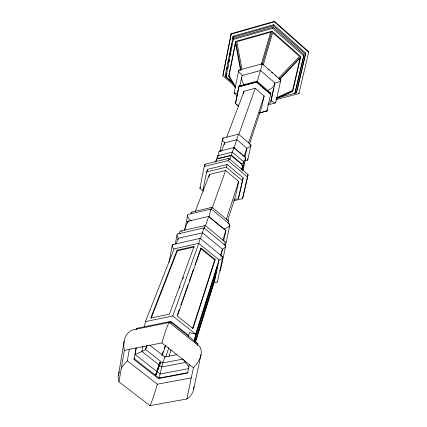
<?xml version="1.0" encoding="UTF-8"?>
<svg xmlns="http://www.w3.org/2000/svg" width="427" height="427" viewBox="0 0 427 427"><rect width="100%" height="100%" fill="white"/><g stroke="black" fill="none" stroke-linecap="round" stroke-linejoin="round"><path stroke-width="0.64" d="M200.199 238.752L200.178 238.362L172.94 244.538M238.522 134.622L238.517 134.174L223.262 138.06M212.064 207.821L212.064 207.33L191.814 212.091M256.894 81.632L256.883 81.183L239.328 85.902M262.237 64.344L262.269 63.783L239.109 70.108M118.391 375.472L124.177 341.237M118.978 381.813L124.332 350.343A36.274 21.686 49.4 0 1 132.664 329.916L169.241 322.46L199.82 346.74A36.482 18.868 -25.6 0 1 193.431 367.738L186.796 399.005L149.909 405.65L118.978 381.813A36.396 18.655 -26 0 1 119.427 371.917M232.224 152.813L232.304 152.108L217.845 155.722M121.3 368.239A36.396 18.655 -26 0 1 127.315 360.868L129.322 349.265M136.368 329.649L136.592 328.363L169.999 321.547L197.914 343.719L197.642 345M136.096 347.984L134.051 359.561L158.422 378.536L187.592 373.054L189.332 364.738M188.777 368.597L160.114 374.015L135.108 354.511L136.245 348.053M144.481 326.81L145.41 321.616L174.099 248.888A3.309 1.724 46.2 0 1 172.188 245.936A3.309 1.724 46.2 0 1 173.479 244.511M142.869 346.382L141.945 351.496L135.108 354.511M146.344 345.656L145.628 349.58L141.945 351.496L161.758 366.985L185.499 362.448L188.937 366.878M169.023 262.498L172.262 245.119M175.353 243.732L176.954 235.218M178.016 239.638L178.262 238.33A4.403 2.252 46.1 0 1 178.417 233.831M184.912 229.32L187.661 215.005M160.371 362.598L155.791 374.853L159.853 362.464L160.322 362.833L155.791 374.853L159.853 362.464M187.501 223.22L187.875 221.287L208.771 216.425L225.856 230.543L223.652 240.839M203.439 191.28L199.921 188.36L204.191 166.525L205.109 164.224L228.861 158.326L248.082 174.552L242.573 198.672L233.654 200.775M204.859 165.505L205.109 164.224M234.871 86.105L222.825 75.712L231.199 33.674L274.524 21.35L308.796 51.752L298.9 93.614L275.746 99.678M223.198 74.506L231.199 33.674M233.105 82.982L225.098 76.07L233.233 36.172L273.728 24.691L305.764 53.081L296.397 92.851L277.609 97.783M226.732 69.142L226.983 67.85M228.007 62.678L228.642 59.444M229.278 56.215L229.918 52.98M230.174 51.688L231.194 46.516M231.445 45.225L231.701 43.933M232.72 38.761L233.233 36.172M233.964 199.66L238.378 198.619L243.144 177.92L227.233 164.512L207.575 169.359L206.551 171.985L202.985 190.058L203.396 188.985M207.196 171.291L207.575 169.359M232.923 83.041L225.926 76.993L233.35 39.417L233.9 38.2L273.05 27.125L304.029 54.555L294.934 93.241L304.029 54.555M226.737 74.399L226.993 73.108M228.018 67.936L228.274 66.644M229.294 61.472L229.55 60.18M230.575 55.008L230.831 53.717M233.644 39.492L233.9 38.2M235.389 88.005L228.701 76.241L235.629 41.408L271.999 31.155L300.789 56.615L292.719 91.303L276.712 98.552M208.952 176.992L209.465 174.419L225.611 170.464L238.682 181.459L235.507 196.217L227.639 220.626M216.19 161.022L216.574 159.111L231.103 155.492L242.83 165.409L241.869 169.866M216.793 159.26L217.444 156.015M220.017 151.323L222.59 138.62M234.129 93.017L238.656 70.759M224.175 144.78L224.565 142.858A4.617 1.964 45 0 1 223.817 138.033M238.453 106.136L235.464 103.569L238.896 86.708A4.27 1.639 44.5 0 1 240.582 86.008M239.835 86.051L241.693 77.009M188.515 336.818L189.38 332.606L195.619 334.165L219.062 259.926A3.32 1.511 -22.2 0 0 222.451 257.972A3.32 1.511 -22.2 0 0 221.629 256.317M185.766 361.178L185.499 362.448L183.567 359.523M243.523 93.764L244.041 91.261L255.229 88.277L264.142 96.006L261.82 106.617L249.651 143.755M194.13 341.269L195.619 334.165L172.791 315.991L145.41 321.616M194.386 341.445L195.726 335.062L217.626 265.589L214.429 280.55L195.16 342.128M194.584 341.296L213.719 280.379L215.934 269.971M195.523 342.139L214.423 281.639L219.062 259.926L198.774 243.326L174.099 248.888M220.93 256.312L222.467 249.154A4.414 1.975 -22 0 0 224.522 245.039M241.463 165.116L241.73 163.877A2.172 0.833 -20.6 0 0 243.929 162.676A2.172 0.833 -20.6 0 0 243.342 161.812M193.719 388.666L201.064 354.533M217.45 281.847L222.697 257.492M229.838 225.269L225.365 246.032A4.494 2.199 47.1 0 0 225.419 245.135M220.503 270.077L225.589 246.502M244.975 157.136L246.907 148.201A4.622 1.719 -20.4 0 0 250.676 145.869A4.622 1.719 -20.4 0 0 249.806 144.235M242.403 170.17L244.079 162.404M242.995 170.56L245.573 158.652M241.404 164.859L241.73 163.877L231.45 155.188L232.261 152.151L243.966 161.988M238.378 198.619L243.144 177.92M247.761 159.97L250.932 145.388M242.573 198.672L248.082 174.552M259.408 112.952L266.907 111.009L270.686 94.202A4.275 1.43 -19.7 0 0 269.88 92.915M268.684 103.564A17.534 6.576 44.8 0 0 271.033 100.009L273.707 88.015M274.406 84.861L274.689 83.596M270.91 101.519L274.796 84.108M275.767 102.432L280.779 80.201M296.397 92.851L305.764 53.081M133.704 358.312L159.074 378.071L162.735 362.977L164.833 356.967L176.911 354.623M298.9 93.614L299.049 93.038M308.796 51.752L308.657 52.291L274.342 21.852L230.964 34.187M204.154 228.338L205.125 225.403L225.162 241.917M263.224 65.021L272.645 32.623L299.492 56.353L278.452 78.333M262.306 64.37L271.999 31.155M211.413 209.15L212.064 207.33L228.589 221.037M261.228 64.552L270.713 32.174L236.804 41.723L241.938 69.137M238.901 86.82L256.552 82.08L256.883 81.183M197.445 345.235L197.914 343.719L196.094 342.918M220.551 255.213L222.467 249.154L202.542 232.79L178.262 238.33L175.919 244.265M222.707 240.38L225.856 230.543L210.079 217.77M192.614 328.507L214.717 260L215.192 259.563L201.192 248.119L200.722 248.562L194.995 264.857M215.192 259.563L192.956 328.582L177.328 316.124L201.192 248.119M226.299 219.553L238.682 181.459M241.442 169.658L242.83 165.409M248.61 143.034L264.142 96.006M168.964 356.161L171.126 349.868M165.719 356.903L168.975 347.519M160.136 362.411L155.791 374.853L160.322 362.833M179.356 309.367L177.37 315.009L177.883 314.539M180.899 304.979L181.998 301.846M182.441 300.592L187.944 284.921M189.268 281.158L193.452 269.25M162.025 354.794L163.13 351.667M164.235 348.539L165.34 345.411M165.607 345.598L162.297 354.981L161.801 355.424M206.551 171.985L226.299 167.128L227.233 164.512M205.328 226.07L208.771 216.425L209.059 216.927A4.553 0.288 -76.3 0 1 210.41 211.071A4.553 0.288 -76.3 0 1 211.189 209.417M171.227 323.074L171.643 321.905L188.782 335.526M212.278 207.901L225.611 170.464M229.614 159.671L231.103 155.492M232.4 152.258A8.673 0.48 -76.5 0 1 234.023 147.95L238.517 134.174L250.782 144.63M238.762 134.617L255.229 88.277M169.471 323.025L169.999 321.547M204.191 166.525L228.045 160.616L228.861 158.326M172.791 315.991L198.774 243.326L200.178 238.362L222.558 256.712M200.423 238.714L202.542 232.79A4.441 0.288 -76.2 0 1 204.069 228.205M179.399 288.252L180.077 286.378M182.799 278.879L183.477 277M232.763 37.208L273.355 25.705L273.728 24.691M233.35 39.417L272.613 28.321L273.05 27.125M274.342 21.852L274.524 21.35M221.453 151.105L224.565 142.858L236.948 139.725L246.907 148.201L244.153 156.544L242.125 154.825M226.726 137.136L244.041 91.261M147.198 345.432L145.628 349.58L162.735 362.977L183.247 359.032M215.432 162.105L216.574 159.111M195.304 211.344L209.465 174.419M177.082 250.206L150.715 318.035L169.466 314.165L194.104 246.379L177.082 250.206L177.338 250.825L151.211 318.174M199.921 188.36L200.386 187.175M184.347 230.345L187.875 221.287L189.118 221.186M136.192 329.35L136.592 328.363L137.825 328.491M225.926 76.993L226.486 75.691M225.098 76.07L225.584 74.96M222.825 75.712L223.07 75.157M279.29 79.134L300.789 56.615M280 79.203L300.09 58.131L292.57 90.476L276.205 97.847M266.907 111.009L266.966 110.956A4.243 1.623 45.1 0 0 267.03 109.477M192.961 327.434L193.474 326.97M276.696 98.349L290.67 92.029M239.638 70.108A3.736 1.398 44.3 0 0 239.104 72.083A3.736 1.398 44.3 0 0 242.664 75.403L260.582 70.54L274.828 82.966A3.747 1.222 -19.5 0 0 279.84 81.327A3.747 1.222 -19.5 0 0 279.653 79.566M290.803 91.805L292.719 91.303M267.628 104.962L275.223 102.982M259.451 112.904L266.966 110.956M219.622 151.169L233.921 147.577M231.45 155.188L218.715 158.358A2.172 0.955 45.2 0 1 217.407 156.314A2.172 0.955 45.2 0 1 218.576 155.876M180.658 231.039L205.163 225.52M177.824 233.921L204.005 227.906M177.338 250.825L194.36 247.003M170.357 322.171L171.643 321.905M124.332 350.343L161.897 342.897L193.431 367.738M159.074 378.071L188.077 372.622M127.315 360.868L157.328 384.193L191.296 377.874M213.719 280.379L214.429 280.55M149.925 345.272L164.833 356.967M200.722 248.562L214.717 260M204.069 227.943L225.093 245.247M229.406 224.09L211.2 209L188.899 214.231A4.521 2.231 45.9 0 0 187.768 216.767A4.521 2.231 45.9 0 0 191.227 220.775M226.299 167.128L242.29 180.594M228.045 160.616L247.345 176.906M233.991 147.566L245.141 157.019M234.023 147.95L235.544 149.242M236.553 150.101L241.111 153.966M238.447 106.067L235.453 103.494L238.896 86.708L256.59 81.963L270.617 94.298L256.552 82.08M234.3 93.316L237.321 95.92M228.701 76.241L229.694 77.1M256.921 81.199L270.659 93.134M280.667 79.87L262.269 63.783L260.582 70.54A17.598 0.838 -76.7 0 0 257.38 81.392M268.135 69.313L269.117 70.172M271.572 72.318L272.559 73.177M275.015 75.328L275.997 76.182M273.355 25.705L305.481 54.16M272.613 28.321L303.693 55.825M235.352 86.532L229.075 75.536L235.533 43.063L240.62 70.498M151.329 316.455L151.622 317.117M235.629 41.408L240.961 70.097M235.464 103.569L235.453 103.494A4.238 1.409 -20.3 0 1 235.907 102.56M191.104 213.916A3.72 1.825 45.8 0 1 192.406 212.086M219.035 155.593A8.657 3.779 45.3 0 1 220.77 151.014M244.095 84.957A17.55 6.586 44.7 0 1 242.664 75.403M237.215 93.235A3.699 1.196 -20.3 0 1 234.62 92.173M180.183 233.841A3.944 2.007 46.1 0 1 182.041 231.204M161.897 342.897A36.914 2.727 -75.7 0 1 169.241 322.46M224.714 241.623A3.955 1.756 -21.9 0 1 223.801 244.506M228.562 223.817A4.532 1.954 -21.6 0 1 228.995 226.465A4.532 1.954 -21.6 0 1 223.321 228.712M227.538 220.652A3.726 1.596 -21.6 0 1 227.991 222.894M244.703 156.746A8.663 3.304 -20.7 0 1 243.176 161.385M274.828 82.966A17.56 5.748 -19.9 0 1 267.953 90.577M247.703 158.791A4.596 1.948 45.6 0 1 245.205 160.162M275.709 101.877A3.704 1.377 45.2 0 1 274.331 102.816A3.704 1.377 45.2 0 1 271.033 100.009M193.997 386.611A36.226 21.515 50.1 0 1 186.796 399.005M217.508 281.318A3.283 1.687 48 0 1 214.423 281.639M220.578 269.464A4.371 2.21 47.7 0 1 219.83 270.846M157.328 384.193A36.722 2.679 -75.6 0 1 149.909 405.65"/></g></svg>
